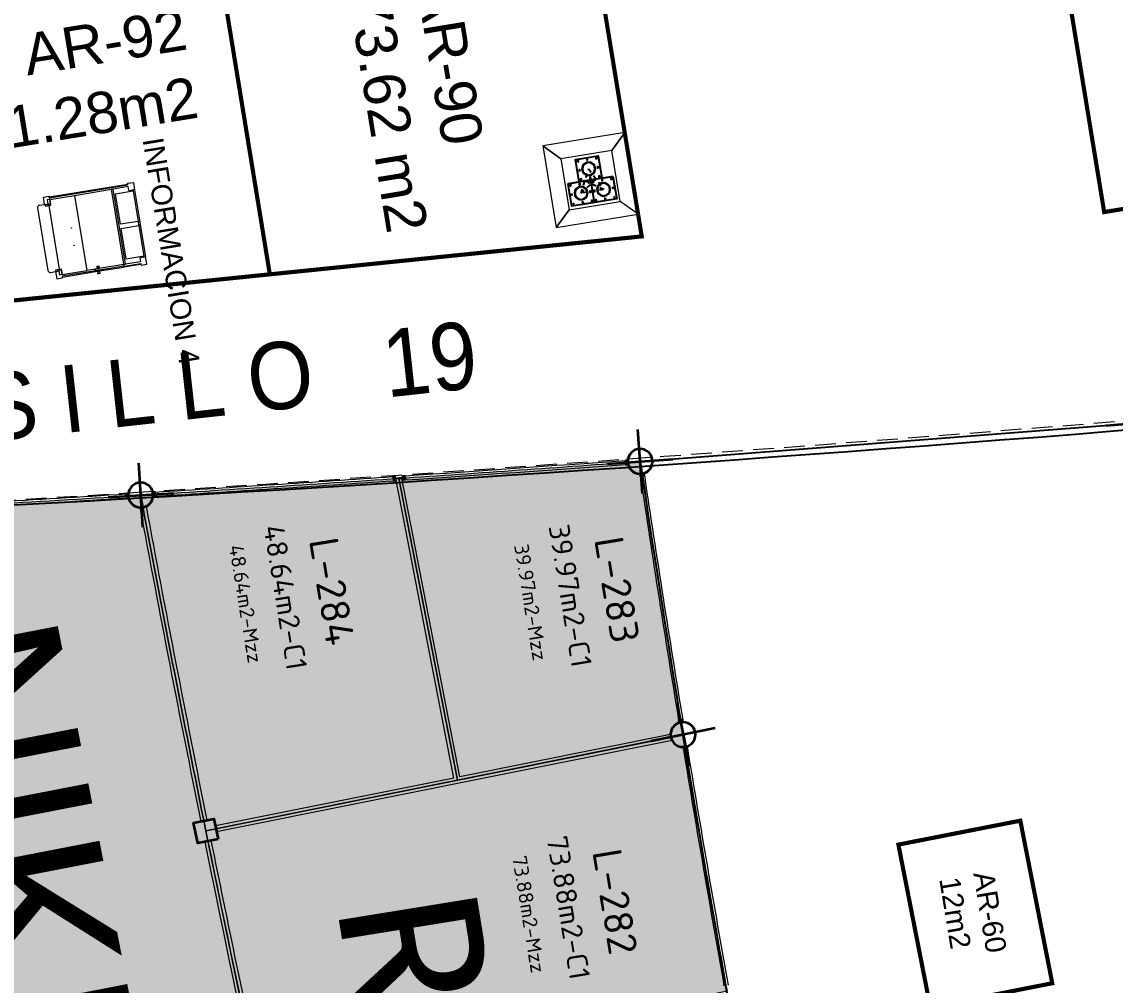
# Model space of a CAD drawing. Header units: metres. Extents: x 2 to 659295185, y -28 to 1124222152.
# Drawn here: x 655449.48 to 655475.88, y 1126392.74 to 1126416 of the extents above; entities that cross this region are included whole.
import ezdxf
from ezdxf.enums import TextEntityAlignment as Align

# ---------------------------------------------------------------- set-up
doc = ezdxf.new("R2010")
doc.units = ezdxf.units.M
doc.header["$MEASUREMENT"] = 0
for name, pattern in [('CCSM_C1_CUERPO EL$0$DASHED', [0.75, 0.5, -0.25]), ('CCSM_C1_CUERPO QR$0$CONTINUA', [0]), ('CCSM_XREF ESTRUCTURA15$0$ACAD_ISO10W100', [18, 12, -3, 0, -3]), ('CCSM_XREF ESTRUCTURA15$0$DASHED2', [0.375, 0.25, -0.125]), ('CCSM_XREF ESTRUCTURA15$0$MITTE', [2, 1.25, -0.25, 0.25, -0.25]), ('CONTINUA', [0]), ('DASHDOT', [1, 0.5, -0.25, 0, -0.25]), ('DASHED', [0.75, 0.5, -0.25])]:
    doc.linetypes.add(name, pattern=pattern)
doc.layers.get('0').update_dxf_attribs({"linetype": 'CONTINUOUS'})
for name, color, linetype in [('CCSM_C1_CUERPO BJ$0$A-LOCAL ID', 7, 'CONTINUOUS'), ('CCSM_C1_CUERPO BJ$0$ID_Nº LOCAL', 7, 'CONTINUOUS'), ('CCSM_C1_CUERPO D.dwg 19-03-12$0$A-PEDESTAL', 4, 'CONTINUOUS'), ('CCSM_C1_CUERPO EL$0$A-PROYECCIONES', 5, 'CCSM_C1_CUERPO EL$0$DASHED'), ('CCSM_C1_CUERPO QR$0$A-FRENTE DE LOCAL', 4, 'CONTINUOUS'), ('CCSM_C1_CUERPO QR$0$A-LOCAL ID', 7, 'CONTINUOUS'), ('CCSM_C1_CUERPO QR$0$A-MARCOS LOCALES', 4, 'CONTINUOUS'), ('CCSM_C1_CUERPO QR$0$A-PARED', 2, 'CCSM_C1_CUERPO QR$0$CONTINUA'), ('CCSM_C1_CUERPO QR$0$ID_AREA EXACTA', 7, 'CONTINUOUS'), ('CCSM_C1_CUERPO QR$0$ID_Nº LOCAL', 7, 'CONTINUOUS'), ('CCSM_C1_CUERPO QR$0$ID_RUBRO', 7, 'CONTINUOUS'), ('CCSM_XREF ESTRUCTURA15$0$A_EJES', 8, 'CCSM_XREF ESTRUCTURA15$0$ACAD_ISO10W100'), ('CCSM_XREF ESTRUCTURA15$0$A_PLANCHAS BASE', 57, 'CONTINUOUS'), ('CCSM_XREF ESTRUCTURA15$0$A_PROYECCION', 8, 'CCSM_XREF ESTRUCTURA15$0$DASHED2'), ('CCSM_XREF ESTRUCTURA15$0$PS_MIDLINE', 1, 'CCSM_XREF ESTRUCTURA15$0$MITTE'), ('CCSM_XREF ESTRUCTURA15$0$PS_SOLID', 2, 'CONTINUOUS'), ('CCSM_XREF ESTRUCTURA15$0$txt100', 2, 'CONTINUOUS'), ('CCSM_XREF KIOSKOSE$0$Kiosco General', 154, 'CONTINUOUS'), ('CCSM_XREF KIOSKOSE$0$Kiosko de Inf', 42, 'CONTINUOUS'), ('MESAS DE FERIA', 7, 'CONTINUOUS'), ('modulo informacion', 7, 'CONTINUOUS')]:
    doc.layers.add(name, color=color, linetype=linetype)
doc.layers.add('CCSM_C1_CUERPO QR$0$A-AREAS COMERCIALES', color=151, linetype='CONTINUOUS', plot=False)
for name, color, linetype, lineweight in [('CCSM_XREF ESTRUCTURA15$0$E-CA-COLUMNA', 2, 'CONTINUOUS', 35), ('CCSM_XREF ESTRUCTURA15$0$E-CR-COLUMNA', 2, 'CONTINUOUS', 35), ('LOCALES ASIGNADOS', 41, 'DASHDOT', 0), ('LOCALES PROPIOS', 101, 'CONTINUA', 0), ('NOMBRES LOCATARIOS', 7, 'CONTINUA', 0), ('PTO DE UNIÓN', 57, 'CONTINUOUS', 50)]:
    doc.layers.add(name, color=color, linetype=linetype, lineweight=lineweight)
doc.styles.add('CCSM_C1_CUERPO BJ$0$ROMANS', font='romans__.ttf')
doc.styles.add('CCSM_C1_CUERPO BJ$0$sigo', font='arial.ttf', dxfattribs={"width": 0.9})
doc.styles.add('CCSM_C1_CUERPO QR$0$ROMANS', font='romans__.ttf')
doc.styles.add('CCSM_XREF KIOSKOSE$0$Standard', font='txt')
doc.styles.get("Standard").update_dxf_attribs({"font": 'tahoma.ttf'})

# ---------------------------------------------------------------- blocks, each defined once
blk = doc.blocks.new('CCSM_C1_CUERPO QR$0$MARCO LOCAL-PARED')
for points in [[(655585.328, 1126575.539), (655585.378, 1126575.539), (655585.378, 1126575.439), (655585.328, 1126575.439)], [(655585.333, 1126575.534), (655585.373, 1126575.534), (655585.373, 1126575.444), (655585.333, 1126575.444)], [(655585.393, 1126575.539), (655585.393, 1126575.534), (655585.383, 1126575.534), (655585.383, 1126575.489), (655585.553, 1126575.489), (655585.553, 1126575.534), (655585.543, 1126575.534), (655585.543, 1126575.539), (655585.558, 1126575.539), (655585.558, 1126575.484), (655585.378, 1126575.484), (655585.378, 1126575.539)], [(655585.608, 1126575.539), (655585.558, 1126575.539), (655585.558, 1126575.439), (655585.608, 1126575.439)], [(655585.603, 1126575.534), (655585.563, 1126575.534), (655585.563, 1126575.444), (655585.603, 1126575.444)]]:
    blk.add_lwpolyline(points, close=True)
blk = doc.blocks.new('CCSM_C1_CUERPO QR$0$MARCO LOCAL-COLUMNA')
at = {"layer": 'CCSM_C1_CUERPO QR$0$A-MARCOS LOCALES'}
for points in [[(655585.123, 1126575.588), (655585.173, 1126575.588), (655585.173, 1126575.488), (655585.123, 1126575.488)], [(655585.128, 1126575.583), (655585.168, 1126575.583), (655585.168, 1126575.493), (655585.128, 1126575.493)]]:
    blk.add_lwpolyline(points, close=True, dxfattribs=at)
blk = doc.blocks.new('CCSM_C1_CUERPO QR$0$IDENT LOCAL')
at = {"style": 'CCSM_C1_CUERPO QR$0$ROMANS'}
for tag, height, p in [('NºLOCAL', 0.7, (0.038, 1.827)), ('AREA-EXACTA', 0.5, (0, 0.85)), ('RUBRO', 0.35, (0, 0)), ('USO', 0.35, (0, -0.85))]:
    blk.add_attdef(tag, text='', height=height, dxfattribs=at).set_placement(p, align=Align.BOTTOM_CENTER)
blk = doc.blocks.new('CCSM_XREF ESTRUCTURA15$0$CCSM_COLUM REDONDA')
at = {"color": 5}
for p, q in [((0, 0.774), (0, -0.774)), ((-0.789, 0), (0.789, 0))]:
    blk.add_line(p, q, dxfattribs=at)
blk.add_circle((0, 0), 0.3)
blk = doc.blocks.new('CCSM_XREF ESTRUCTURA15$0$CCSM_COLUMNA REC')
at = {"layer": 'CCSM_XREF ESTRUCTURA15$0$E-CA-COLUMNA'}
blk.add_lwpolyline([(-0.25, -0.25), (0.25, -0.25), (0.25, 0.25), (-0.25, 0.25)], close=True, dxfattribs=at)
blk = doc.blocks.new('CCSM_XREF ESTRUCTURA15$0$baric')
at = {"layer": 'CCSM_XREF ESTRUCTURA15$0$A_PROYECCION'}
for p, q in [((0, 0), (550, 0)), ((275, -550), (0, 0)), ((0, 0), (412.5, -275)), ((550, 0), (137.5, -275)), ((550, 0), (275, -550))]:
    blk.add_line(p, q, dxfattribs=at)
blk = doc.blocks.new('CCSM_XREF ESTRUCTURA15$0$COLUMNAS D')
at = {"color": 7}
for p, q in [((655465.23, 1126416.474), (655464.687, 1126416.385)), ((655464.958, 1126416.429), (655465.047, 1126415.887))]:
    blk.add_line(p, q, dxfattribs=at)
blk.add_lwpolyline([(655465.501, 1126416.518), (655465.59, 1126415.976), (655464.504, 1126415.798), (655464.415, 1126416.341), (655464.687, 1126416.385), (655464.598, 1126416.928), (655465.141, 1126417.017), (655465.23, 1126416.474), (655465.501, 1126416.518)], dxfattribs=at)
at = {"layer": 'CCSM_XREF ESTRUCTURA15$0$A_EJES'}
for p, q in [((655465.123, 1126416.963, 0), (655465.076, 1126416.955, 0)), ((655465.096, 1126416.982, 0), (655465.103, 1126416.936, 0)), ((655464.678, 1126416.89, 0), (655464.632, 1126416.883, 0)), ((655464.651, 1126416.91, 0), (655464.659, 1126416.863, 0)), ((655464.688, 1126416.688, 0), (655464.695, 1126416.641, 0)), ((655465.159, 1126416.741, 0), (655465.113, 1126416.733, 0)), ((655465.132, 1126416.76, 0), (655465.14, 1126416.714, 0)), ((655464.715, 1126416.668, 0), (655464.668, 1126416.661, 0)), ((655464.751, 1126416.446, 0), (655464.705, 1126416.439, 0)), ((655464.724, 1126416.466, 0), (655464.732, 1126416.419, 0)), ((655464.973, 1126416.483, 0), (655464.927, 1126416.475, 0)), ((655464.946, 1126416.502, 0), (655464.954, 1126416.456, 0)), ((655465.012, 1126416.411, 0), (655465.019, 1126416.365, 0)), ((655465.195, 1126416.519, 0), (655465.149, 1126416.511, 0)), ((655465.168, 1126416.538, 0), (655465.176, 1126416.492, 0)), ((655465.261, 1126416.428, 0), (655465.214, 1126416.421, 0)), ((655465.234, 1126416.448, 0), (655465.241, 1126416.401, 0)), ((655465.483, 1126416.465, 0), (655465.437, 1126416.457, 0)), ((655465.456, 1126416.484, 0), (655465.463, 1126416.438, 0)), ((655464.496, 1126416.303, 0), (655464.45, 1126416.295, 0)), ((655464.469, 1126416.322, 0), (655464.477, 1126416.276, 0)), ((655464.718, 1126416.339, 0), (655464.672, 1126416.332, 0)), ((655464.691, 1126416.359, 0), (655464.699, 1126416.312, 0)), ((655464.94, 1126416.376, 0), (655464.894, 1126416.368, 0)), ((655464.913, 1126416.395, 0), (655464.921, 1126416.349, 0)), ((655464.977, 1126416.154, 0), (655464.93, 1126416.146, 0)), ((655464.95, 1126416.173, 0), (655464.957, 1126416.127, 0)), ((655465.039, 1126416.392, 0), (655464.992, 1126416.384, 0)), ((655465.075, 1126416.17, 0), (655465.029, 1126416.162, 0)), ((655465.048, 1126416.189, 0), (655465.056, 1126416.143, 0)), ((655465.519, 1126416.243, 0), (655465.489, 1126416.238, 0)), ((655465.492, 1126416.262, 0), (655465.497, 1126416.231, 0)), ((655464.504, 1126416.076, 0), (655464.486, 1126416.073, 0)), ((655464.505, 1126416.1, 0), (655464.508, 1126416.083, 0)), ((655464.768, 1126415.891, 0), (655464.771, 1126415.868, 0)), ((655464.791, 1126415.895, 0), (655464.769, 1126415.892, 0)), ((655465.013, 1126415.932, 0), (655464.967, 1126415.924, 0)), ((655464.986, 1126415.951, 0), (655464.994, 1126415.905, 0)), ((655465.112, 1126415.948, 0), (655465.065, 1126415.94, 0)), ((655465.085, 1126415.967, 0), (655465.092, 1126415.921, 0)), ((655465.296, 1126415.978, 0), (655465.287, 1126415.977, 0)), ((655465.313, 1126415.965, 0), (655465.314, 1126415.957, 0))]:
    blk.add_line(p, q, dxfattribs=at)
at = {"layer": 'CCSM_XREF ESTRUCTURA15$0$A_PLANCHAS BASE'}
for p, q in [((655464.598, 1126416.928), (655464.71, 1126416.946)), ((655465.029, 1126416.998), (655465.141, 1126417.017)), ((655465.141, 1126417.017), (655465.23, 1126416.474)), ((655464.687, 1126416.385), (655464.598, 1126416.928)), ((655465.501, 1126416.518), (655464.415, 1126416.341)), ((655464.958, 1126416.429), (655465.047, 1126415.887)), ((655465.501, 1126416.518), (655465.556, 1126416.184)), ((655464.467, 1126416.026), (655464.415, 1126416.341)), ((655465.349, 1126415.936), (655464.726, 1126415.834))]:
    blk.add_line(p, q, dxfattribs=at)
at = {"layer": 'CCSM_XREF ESTRUCTURA15$0$A_PLANCHAS BASE', "extrusion": (0, 0, -1)}
for centre in [(-655465.099, 1126416.959), (-655464.655, 1126416.887), (-655464.692, 1126416.664), (-655465.136, 1126416.737), (-655464.728, 1126416.442), (-655464.95, 1126416.479), (-655465.172, 1126416.515), (-655465.238, 1126416.425), (-655465.46, 1126416.461), (-655464.473, 1126416.299), (-655464.695, 1126416.336), (-655464.917, 1126416.372), (-655464.953, 1126416.15), (-655465.016, 1126416.388), (-655465.052, 1126416.166), (-655464.99, 1126415.928), (-655465.088, 1126415.944)]:
    blk.add_circle(centre, 0.0135, dxfattribs=at)
for centre, start, end in [((-655465.496, 1126416.239), 14.4563, 242.7345), ((-655464.509, 1126416.077), 323.6508, 108.9444), ((-655464.768, 1126415.892), 129.103, 303.4922), ((-655465.31, 1126415.981), 270.3256, 346.8651)]:
    blk.add_arc(centre, 0.0135, start, end, dxfattribs=at)
at = {"layer": 'CCSM_XREF ESTRUCTURA15$0$PS_SOLID', "extrusion": (0, 0, -1)}
for centre, radius in [((-655464.914, 1126416.701), 0.162), ((-655464.914, 1126416.701), 0.151), ((-655464.731, 1126416.114), 0.162), ((-655464.731, 1126416.114), 0.151), ((-655465.274, 1126416.203), 0.162), ((-655465.274, 1126416.203), 0.151)]:
    blk.add_circle(centre, radius, dxfattribs=at)
at = {"layer": 'CCSM_XREF ESTRUCTURA15$0$txt100', "xscale": 0.0009999999647109722, "yscale": 0.0009999999647109722, "zscale": 0.0009999999647109722, "rotation": 189.3084474079254}
blk.add_blockref('CCSM_XREF ESTRUCTURA15$0$baric', (655465.274, 1126416.203), dxfattribs=at)
blk = doc.blocks.new('CCSM_C1_CUERPO BJ$0$IDENT LOCAL')
at = {"style": 'CCSM_C1_CUERPO BJ$0$ROMANS'}
for tag, height, p in [('AREA-EXACTA', 0.5, (0.587, 0.096)), ('NºLOCAL', 0.7, (1.17, 0.119)), ('RUBRO', 0.35, (0, 0)), ('USO', 0.35, (-0.587, -0.096))]:
    blk.add_attdef(tag, text='', height=height, rotation=279.3085, dxfattribs=at).set_placement(p, align=Align.BOTTOM_CENTER)

msp = doc.modelspace()

# ---------------------------------------------------------------- hatches: boundary and pattern name
at = {"layer": 'LOCALES ASIGNADOS'}
h = msp.add_hatch(color=256, dxfattribs=at)
edge = h.paths.add_edge_path()
edge.add_arc((219491.1056, 1054914.3756), 441878.9229, 9.308049718, 9.309563548, ccw=False)
edge.add_line((655551.8097, 1126384.9626), (655564.5398, 1126387.0492))
edge.add_line((655564.5398, 1126387.0492), (655562.5867, 1126398.9652))
edge.add_line((655562.5867, 1126398.9652), (655552.3922, 1126397.2942))
edge.add_line((655552.3922, 1126397.2942), (655552.4569, 1126396.8995))
edge.add_line((655552.4569, 1126396.8995), (655549.9212, 1126396.4839))
h = msp.add_hatch(color=256, dxfattribs=at)
edge = h.paths.add_edge_path()
edge.add_line((655513.5683, 1126469.8955), (655525.4103, 1126471.8365))
edge.add_arc((823004.9948, 1153921.5169), 169714.1602, 189.307944851, 189.309970477)
edge.add_line((655526.3809, 1126465.9155), (655514.5388, 1126463.9745))
edge.add_line((655514.5388, 1126463.9745), (655513.5683, 1126469.8955))
h = msp.add_hatch(color=256, dxfattribs=at)
h.dxf.hatch_style = 1
h.paths.add_polyline_path([(655447.7572, 1126369.3287), (655459.3909, 1126372.2429, -0.0113085), (655453.9719, 1126396.2193), (655453.9224, 1126396.4643, -0.0038454), (655452.3506, 1126404.5715, -0.0014705), (655445.3148, 1126404.1533), (655447.0706, 1126395.0811), (655442.1596, 1126394.0902, 0.0115684)])
at = {"layer": 'LOCALES PROPIOS'}
h = msp.add_hatch(color=101, dxfattribs=at)
edge = h.paths.add_edge_path()
edge.add_arc((655920.7556, 1126473.6985), 461.4335, 188.513744, 189.34267)
edge.add_line((655465.443, 1126398.79), (655459.9951, 1126397.6902))
edge.add_line((655459.9951, 1126397.6902), (655458.5824, 1126404.9767))
edge.add_arc((655377.7276, 1127600.5384), 1198.2927, 273.8689755, 274.1481559)
h = msp.add_hatch(color=101, dxfattribs=at)
edge = h.paths.add_edge_path()
edge.add_line((655458.5824, 1126404.9767), (655459.9951, 1126397.6902))
edge.add_line((655459.9951, 1126397.6902), (655453.9225, 1126396.4643))
edge.add_arc((655980.1928, 1126502.7037), 536.8867, 190.531734, 191.413047, ccw=False)
edge.add_arc((655377.7276, 1127600.5384), 1198.2927, 273.5703759, 273.8689755)
h = msp.add_hatch(color=101, dxfattribs=at)
edge = h.paths.add_edge_path()
edge.add_arc((655920.7556, 1126473.6985), 461.4335, 189.34267, 190.123026)
edge.add_line((655466.5054, 1126392.5959), (655455.2271, 1126390.1944))
edge.add_arc((655972.6983, 1126501.1443), 529.2318, 191.407404, 192.101445, ccw=False)
edge.add_line((655453.9212, 1126396.4707), (655465.443, 1126398.79))

# ---------------------------------------------------------------- linework, layer by layer
at = {"color": 43}
msp.add_line((655464.4069, 1126405.3849), (655476.4461, 1126406.319), dxfattribs=at)
msp.add_line((655464.4069, 1126405.3849), (655476.4461, 1126406.319), dxfattribs=at)
msp.add_arc((655909.8035, 1126471.5342), 450.282, 188.447695, 198.880651, dxfattribs=at)
msp.add_arc((655909.8035, 1126471.5342), 450.282, 188.447695, 198.880651, dxfattribs=at)
at = {"layer": 'CCSM_C1_CUERPO D.dwg 19-03-12$0$A-PEDESTAL', "lineweight": 5}
msp.add_lwpolyline([(655464.3577, 1126411.3514), (655464.0342, 1126413.3251), (655462.0617, 1126413.0018), (655462.384, 1126411.0279), (655464.3577, 1126411.3514), (655463.927, 1126411.6608), (655463.7248, 1126412.8944), (655464.0342, 1126413.3251), (655463.7248, 1126412.8944), (655462.4913, 1126412.6922), (655462.0617, 1126413.0018), (655462.4913, 1126412.6922), (655462.6934, 1126411.4587), (655462.384, 1126411.0279), (655462.6934, 1126411.4587), (655463.927, 1126411.6608)], dxfattribs=at)
at = {"layer": 'CCSM_C1_CUERPO EL$0$A-PROYECCIONES', "lineweight": 5}
msp.add_lwpolyline([(655421.1065, 1126403.1157, 0.0062103), (655452.1715, 1126404.6309, 0.0092237), (655503.3398, 1126408.847, 0.0058318), (655535.1153, 1126412.626), (655535.6132, 1126409.5887, 0.0194724), (655631.4645, 1126426.348, 0.0707147)], format="xyb", dxfattribs=at)
at = {"layer": 'CCSM_C1_CUERPO QR$0$A-AREAS COMERCIALES', "lineweight": 5}
for points in [[(655464.4069, 1126405.3849, 0.0036169), (655465.443, 1126398.79), (655459.9951, 1126397.6902), (655458.5824, 1126404.9767, 0.0012182)], [(655458.5824, 1126404.9767), (655459.9951, 1126397.6902), (655453.9225, 1126396.4643, -0.0038455), (655452.3506, 1126404.5715, 0.0013029)], [(655453.9225, 1126396.4643), (655453.9719, 1126396.2193, 0.0113085), (655459.3909, 1126372.2429), (655447.7572, 1126369.3287, -0.0115684), (655442.1596, 1126394.0902), (655447.0706, 1126395.0811), (655445.3148, 1126404.1533, 0.0014705), (655452.3506, 1126404.5715, 0.0038454), (655453.9225, 1126396.4643)], [(655465.4438, 1126398.7869, 0.003405), (655466.5054, 1126392.5959), (655455.2267, 1126390.1943, -0.00291), (655453.9225, 1126396.4643)]]:
    msp.add_lwpolyline(points, format="xyb", close=True, dxfattribs=at)
at = {"layer": 'CCSM_C1_CUERPO QR$0$A-FRENTE DE LOCAL', "lineweight": 5}
for centre, radius, start, end in [((655374.9989, 1127638.9379), 1236.739, 273.8818031, 274.1293388), ((655374.999, 1127638.9376), 1236.8386, 273.8818021, 274.1293387), ((655376.4747, 1127620.6385), 1218.3817, 273.5867739, 273.8576541), ((655376.4747, 1127620.638), 1218.4812, 273.5867742, 273.8576553), ((655910.0765, 1126471.9921), 450.6689, 188.544748, 189.304501), ((655910.2854, 1126472.0256), 450.7805, 188.544912, 189.304415), ((655377.7879, 1127599.3201), 1197.023, 273.2407668, 273.5543733), ((655377.7879, 1127599.3201), 1197.1229, 273.2407663, 273.5543729), ((655918.9886, 1126473.3946), 459.6905, 189.384677, 190.107193), ((655918.989, 1126473.3947), 459.5909, 189.384675, 190.107188)]:
    msp.add_arc(centre, radius, start, end, dxfattribs=at)
at = {"layer": 'CCSM_C1_CUERPO QR$0$A-PARED', "lineweight": 5}
for points in [[(655459.9088, 1126397.7412), (655458.507, 1126404.9716)], [(655460.0559, 1126397.7707), (655458.6578, 1126404.9818)], [(655465.143, 1126398.7908), (655460.0559, 1126397.7707)], [(655465.1802, 1126398.6453), (655454.1824, 1126396.4399)], [(655459.9088, 1126397.7412), (655454.1527, 1126396.587)]]:
    msp.add_lwpolyline(points, dxfattribs=at)
for centre, radius, start, end in [((655377.7276, 1127600.5384), 1198.2927, 273.8653616, 273.8725892), ((655980.1928, 1126502.7037), 536.9617, 190.562738, 191.386367), ((655980.1928, 1126502.7037), 536.9617, 190.562738, 191.386367), ((655980.1928, 1126502.7037), 536.8117, 190.562743, 191.38636), ((655980.5143, 1126502.7532), 537.2867, 191.438093, 192.70905), ((655980.5143, 1126502.7532), 537.1367, 191.4381, 192.086523)]:
    msp.add_arc(centre, radius, start, end, dxfattribs=at)
at = {"layer": 'CCSM_XREF ESTRUCTURA15$0$PS_MIDLINE', "color": 8, "lineweight": 5}
for p, q in [((655463.3465, 1126412.7295, 4.525), (655463.3541, 1126412.6831, 4.525)), ((655462.9294, 1126412.6373, 4.525), (655462.883, 1126412.6297, 4.525)), ((655462.9024, 1126412.6567, 4.525), (655462.91, 1126412.6103, 4.525)), ((655463.1514, 1126412.6737, 4.525), (655463.1051, 1126412.6661, 4.525)), ((655463.1244, 1126412.6931, 4.525), (655463.132, 1126412.6467, 4.525)), ((655463.3735, 1126412.7101, 4.525), (655463.3271, 1126412.7025, 4.525)), ((655463.4099, 1126412.4881, 4.525), (655463.3635, 1126412.4805, 4.525)), ((655463.3829, 1126412.5075, 4.525), (655463.3905, 1126412.4611, 4.525)), ((655462.9658, 1126412.4153, 4.525), (655462.9194, 1126412.4077, 4.525)), ((655462.9388, 1126412.4347, 4.525), (655462.9464, 1126412.3883, 4.525)), ((655463.0022, 1126412.1933, 4.525), (655462.9558, 1126412.1857, 4.525)), ((655462.9752, 1126412.2127, 4.525), (655462.9828, 1126412.1663, 4.525)), ((655463.2242, 1126412.2297, 4.525), (655463.1778, 1126412.2221, 4.525)), ((655463.1972, 1126412.249, 4.525), (655463.2048, 1126412.2027, 4.525)), ((655463.4463, 1126412.2661, 4.525), (655463.3999, 1126412.2585, 4.525)), ((655463.4193, 1126412.2854, 4.525), (655463.4269, 1126412.2391, 4.525)), ((655463.4848, 1126412.1948, 4.525), (655463.4924, 1126412.1485, 4.525)), ((655463.7338, 1126412.2119, 4.525), (655463.6874, 1126412.2042, 4.525)), ((655463.7068, 1126412.2312, 4.525), (655463.7144, 1126412.1849, 4.525)), ((655462.747, 1126412.0501, 4.525), (655462.7006, 1126412.0425, 4.525)), ((655462.72, 1126412.0695, 4.525), (655462.7276, 1126412.0231, 4.525)), ((655462.969, 1126412.0865, 4.525), (655462.9226, 1126412.0789, 4.525)), ((655462.942, 1126412.1059, 4.525), (655462.9496, 1126412.0595, 4.525)), ((655463.1911, 1126412.1229, 4.525), (655463.1447, 1126412.1153, 4.525)), ((655463.1641, 1126412.1423, 4.525), (655463.1717, 1126412.0959, 4.525)), ((655463.2005, 1126411.9202, 4.525), (655463.2081, 1126411.8739, 4.525)), ((655463.2897, 1126412.1391, 4.525), (655463.2434, 1126412.1315, 4.525)), ((655463.2627, 1126412.1585, 4.525), (655463.2704, 1126412.1121, 4.525)), ((655463.2991, 1126411.9364, 4.525), (655463.3067, 1126411.89, 4.525)), ((655463.5118, 1126412.1755, 4.525), (655463.4654, 1126412.1679, 4.525)), ((655463.7702, 1126411.9898, 4.525), (655463.7238, 1126411.9822, 4.525)), ((655463.7432, 1126412.0092, 4.525), (655463.7508, 1126411.9628, 4.525)), ((655462.7834, 1126411.8281, 4.525), (655462.737, 1126411.8205, 4.525)), ((655462.7564, 1126411.8475, 4.525), (655462.764, 1126411.8011, 4.525)), ((655463.0148, 1126411.6618, 4.525), (655463.0224, 1126411.6154, 4.525)), ((655463.2275, 1126411.9009, 4.525), (655463.1811, 1126411.8932, 4.525)), ((655463.2638, 1126411.6788, 4.525), (655463.2175, 1126411.6712, 4.525)), ((655463.2369, 1126411.6982, 4.525), (655463.2445, 1126411.6518, 4.525)), ((655463.3261, 1126411.917, 4.525), (655463.2798, 1126411.9094, 4.525)), ((655463.3625, 1126411.695, 4.525), (655463.3161, 1126411.6874, 4.525)), ((655463.3355, 1126411.7144, 4.525), (655463.3431, 1126411.668, 4.525)), ((655463.5846, 1126411.7314, 4.525), (655463.5382, 1126411.7238, 4.525)), ((655463.5576, 1126411.7508, 4.525), (655463.5652, 1126411.7044, 4.525)), ((655463.8066, 1126411.7678, 4.525), (655463.7602, 1126411.7602, 4.525)), ((655463.7796, 1126411.7872, 4.525), (655463.7872, 1126411.7408, 4.525)), ((655462.8198, 1126411.606, 4.525), (655462.7734, 1126411.5984, 4.525)), ((655462.7928, 1126411.6254, 4.525), (655462.8004, 1126411.579, 4.525)), ((655463.0418, 1126411.6424, 4.525), (655462.9954, 1126411.6348, 4.525))]:
    msp.add_line(p, q, dxfattribs=at)
at = {"layer": 'CCSM_XREF ESTRUCTURA15$0$PS_SOLID', "color": 8, "lineweight": 5}
for p, q in [((655462.8488, 1126412.6748), (655463.3915, 1126412.7638)), ((655463.3915, 1126412.7638), (655463.4805, 1126412.221)), ((655462.9377, 1126412.132), (655462.8488, 1126412.6748)), ((655463.4805, 1126412.221), (655462.9377, 1126412.132)), ((655463.2091, 1126412.1765), (655463.7519, 1126412.2655)), ((655463.7519, 1126412.2655), (655463.8408, 1126411.7227)), ((655462.6664, 1126412.0876), (655463.2091, 1126412.1765)), ((655462.7553, 1126411.5448), (655462.6664, 1126412.0876)), ((655463.2091, 1126412.1765), (655463.2981, 1126411.6338)), ((655463.2981, 1126411.6338), (655463.2091, 1126412.1765)), ((655463.8408, 1126411.7227), (655463.2981, 1126411.6338)), ((655463.2981, 1126411.6338), (655462.7553, 1126411.5448))]:
    msp.add_line(p, q, dxfattribs=at)
at = {"layer": 'CCSM_XREF ESTRUCTURA15$0$PS_SOLID', "color": 8, "lineweight": 5, "extrusion": (0, 0, -1)}
for centre, radius in [((-655463.3503, 1126412.7063), 0.0135), ((-655462.9062, 1126412.6335), 0.0135), ((-655463.1646, 1126412.4479), 0.162), ((-655463.1646, 1126412.4479), 0.151), ((-655463.1282, 1126412.6699), 0.0135), ((-655463.3867, 1126412.4843), 0.0135), ((-655462.9426, 1126412.4115), 0.0135), ((-655462.979, 1126412.1895), 0.0135), ((-655463.201, 1126412.2259), 0.0135), ((-655463.4231, 1126412.2623), 0.0135), ((-655463.4886, 1126412.1717), 0.0135), ((-655463.7106, 1126412.208), 0.0135), ((-655462.7238, 1126412.0463), 0.0135), ((-655462.9822, 1126411.8607), 0.162), ((-655462.9822, 1126411.8607), 0.151), ((-655462.9458, 1126412.0827), 0.0135), ((-655463.1679, 1126412.1191), 0.0135), ((-655463.2665, 1126412.1353), 0.0135), ((-655463.3029, 1126411.9132), 0.0135), ((-655463.525, 1126411.9496), 0.162), ((-655463.525, 1126411.9496), 0.151), ((-655463.747, 1126411.986), 0.0135), ((-655462.7602, 1126411.8243), 0.0135), ((-655463.2043, 1126411.897), 0.0135), ((-655463.2407, 1126411.675), 0.0135), ((-655463.3393, 1126411.6912), 0.0135), ((-655463.5614, 1126411.7276), 0.0135), ((-655463.7834, 1126411.764), 0.0135), ((-655462.7966, 1126411.6022), 0.0135), ((-655463.0186, 1126411.6386), 0.0135)]:
    msp.add_circle(centre, radius, dxfattribs=at)
at = {"layer": 'CCSM_XREF KIOSKOSE$0$Kiosco General', "linetype": 'DASHED', "lineweight": 5, "const_width": 0.1}
msp.add_lwpolyline([(655475.6107, 1126411.4039), (655487.3363, 1126413.3258), (655484.2057, 1126432.4249), (655472.4802, 1126430.503), (655475.6107, 1126411.4039)], dxfattribs=at)
for points in [[(655485.771, 1126422.8754), (655474.0454, 1126420.9535), (655475.6107, 1126411.4039), (655487.3363, 1126413.3258)], [(655454.1919, 1126417.6992), (655463.0786, 1126419.1559), (655464.4457, 1126410.8163), (655455.467, 1126409.9007)], [(655454.1925, 1126417.6993), (655446.2978, 1126416.4034), (655447.4953, 1126409.088), (655455.467, 1126409.9007)], [(655474.357, 1126392.7864), (655473.5858, 1126396.7114), (655470.6421, 1126396.133), (655471.4132, 1126392.208)]]:
    msp.add_lwpolyline(points, close=True, dxfattribs=at)
at = {"layer": 'MESAS DE FERIA'}
msp.add_arc((655393.6068, 1127430.6441), 1027.8199, 271.3656012, 277.9142103, dxfattribs=at)
at = {"layer": 'modulo informacion', "lineweight": 5}
for p, q in [((655450.1433, 1126411.7687), (655452.038, 1126412.0792)), ((655450.1466, 1126411.7489), (655452.0413, 1126412.0595)), ((655450.7476, 1126411.8069), (655451.6426, 1126411.9536)), ((655451.6821, 1126411.9601), (655451.6426, 1126411.9536)), ((655451.939, 1126410.1457), (655451.6426, 1126411.9536)), ((655452.0477, 1126412.02), (655451.6821, 1126411.9601)), ((655451.9797, 1126410.1443), (655451.6821, 1126411.9601)), ((655452.0348, 1126412.099), (655452.173, 1126412.1216)), ((655452.038, 1126412.0792), (655452.0348, 1126412.099)), ((655452.0413, 1126412.0595), (655452.038, 1126412.0792)), ((655452.0639, 1126411.9213), (655452.0477, 1126412.02)), ((655452.0639, 1126411.9213), (655452.1626, 1126411.9375)), ((655452.2021, 1126411.944), (655452.1626, 1126411.9375)), ((655452.1626, 1126411.9375), (655452.1658, 1126411.9178)), ((655452.173, 1126412.1216), (655452.2021, 1126411.944)), ((655452.2021, 1126411.944), (655452.3299, 1126411.1644)), ((655450.0019, 1126411.7658), (655450.1401, 1126411.7884)), ((655450.031, 1126411.5881), (655450.0019, 1126411.7658)), ((655450.153, 1126411.7095), (655450.0938, 1126411.6998)), ((655450.0938, 1126411.6998), (655450.11, 1126411.6011)), ((655450.1401, 1126411.7884), (655450.1433, 1126411.7687)), ((655450.1466, 1126411.7489), (655450.1433, 1126411.7687)), ((655450.153, 1126411.7095), (655450.1466, 1126411.7489)), ((655450.1555, 1126411.7099), (655450.153, 1126411.7095)), ((655450.153, 1126411.7095), (655450.1692, 1126411.6108)), ((655450.1555, 1126411.7099), (655450.7476, 1126411.8069)), ((655450.1717, 1126411.6112), (655450.1555, 1126411.7099)), ((655450.7476, 1126411.8069), (655451.0452, 1126409.9912)), ((655451.7415, 1126411.8482), (655452.1658, 1126411.9178)), ((655451.8628, 1126411.1081), (655451.7415, 1126411.8482)), ((655452.1658, 1126411.9178), (655452.2872, 1126411.1777)), ((655449.8641, 1126411.5354), (655449.8611, 1126411.5227)), ((655449.8611, 1126411.5227), (655449.8615, 1126411.5097)), ((655449.8615, 1126411.5097), (655450.1106, 1126409.99)), ((655449.8702, 1126411.5469), (655449.8641, 1126411.5354)), ((655449.8792, 1126411.5565), (655449.8702, 1126411.5469)), ((655449.8903, 1126411.5633), (655449.8792, 1126411.5565)), ((655449.9028, 1126411.5671), (655449.8903, 1126411.5633)), ((655449.9028, 1126411.5671), (655450.031, 1126411.5881)), ((655450.0406, 1126411.5897), (655450.031, 1126411.5881)), ((655450.0406, 1126411.5897), (655450.0853, 1126411.597)), ((655450.0406, 1126411.5897), (655450.0471, 1126411.5502)), ((655450.0471, 1126411.5502), (655450.0918, 1126411.5576)), ((655450.0853, 1126411.597), (655450.11, 1126411.6011)), ((655450.0853, 1126411.597), (655450.0918, 1126411.5576)), ((655450.0918, 1126411.5576), (655450.13, 1126411.5638)), ((655450.11, 1126411.6011), (655450.1692, 1126411.6108)), ((655450.1268, 1126411.5836), (655450.1367, 1126411.5852)), ((655450.13, 1126411.5638), (655450.1268, 1126411.5836)), ((655450.1399, 1126411.5654), (655450.13, 1126411.5638)), ((655450.13, 1126411.5638), (655450.3824, 1126410.0244)), ((655450.1367, 1126411.5852), (655450.1399, 1126411.5654)), ((655450.1399, 1126411.5654), (655450.1781, 1126411.5717)), ((655450.3922, 1126410.026), (655450.1399, 1126411.5654)), ((655450.1692, 1126411.6108), (655450.1717, 1126411.6112)), ((655450.1781, 1126411.5717), (655450.1717, 1126411.6112)), ((655452.2872, 1126411.1777), (655451.8628, 1126411.1081)), ((655452.2872, 1126411.1777), (655452.2904, 1126411.1579)), ((655452.2904, 1126411.1579), (655452.3299, 1126411.1644)), ((655452.2904, 1126411.1579), (655452.3001, 1126411.0987)), ((655452.3299, 1126411.1644), (655452.3396, 1126411.1052)), ((655451.879, 1126411.0094), (655452.3033, 1126411.079)), ((655452.0003, 1126410.2693), (655451.879, 1126411.0094)), ((655452.3001, 1126411.0987), (655452.3396, 1126411.1052)), ((655452.3001, 1126411.0987), (655452.3033, 1126411.079)), ((655452.3033, 1126411.079), (655452.4246, 1126410.3388)), ((655452.3396, 1126411.1052), (655452.4673, 1126410.3256)), ((655452.4246, 1126410.3388), (655452.0003, 1126410.2693)), ((655452.4246, 1126410.3388), (655452.4279, 1126410.3191)), ((655451.9418, 1126410.0976), (655451.2619, 1126409.9861)), ((655451.2869, 1126410.0887), (655451.3397, 1126410.0973)), ((655451.2893, 1126410.0955), (655451.2869, 1126410.0887)), ((655451.2869, 1126410.0887), (655451.2937, 1126410.0576)), ((655451.2893, 1126410.0955), (655451.3353, 1126410.103)), ((655451.3353, 1126410.103), (655451.3397, 1126410.0973)), ((655451.3397, 1126410.0973), (655451.3431, 1126410.0657)), ((655451.9353, 1126410.137), (655451.3472, 1126410.0407)), ((655451.3569, 1126409.9814), (655451.945, 1126410.0778)), ((655451.9305, 1126410.1426), (655451.9308, 1126410.1439)), ((655451.9306, 1126410.1413), (655451.9305, 1126410.1426)), ((655451.931, 1126410.1401), (655451.9306, 1126410.1413)), ((655451.9308, 1126410.1439), (655451.9314, 1126410.1451)), ((655451.9316, 1126410.139), (655451.931, 1126410.1401)), ((655451.9314, 1126410.1451), (655451.9323, 1126410.146)), ((655451.9326, 1126410.1381), (655451.9316, 1126410.139)), ((655451.9323, 1126410.146), (655451.9335, 1126410.1467)), ((655451.9337, 1126410.1375), (655451.9326, 1126410.1381)), ((655451.9335, 1126410.1467), (655451.9347, 1126410.1471)), ((655451.935, 1126410.1372), (655451.9337, 1126410.1375)), ((655451.9347, 1126410.1471), (655451.936, 1126410.1471)), ((655451.9363, 1126410.1372), (655451.935, 1126410.1372)), ((655451.9418, 1126410.0976), (655451.9353, 1126410.137)), ((655451.936, 1126410.1471), (655451.9373, 1126410.1468)), ((655451.9376, 1126410.1376), (655451.9363, 1126410.1372)), ((655451.9373, 1126410.1468), (655451.9384, 1126410.1462)), ((655451.9387, 1126410.1383), (655451.9376, 1126410.1376)), ((655451.9384, 1126410.1462), (655451.939, 1126410.1457)), ((655451.9396, 1126410.1392), (655451.9387, 1126410.1383)), ((655451.939, 1126410.1457), (655451.9394, 1126410.1453)), ((655451.939, 1126410.1457), (655451.9399, 1126410.1399)), ((655451.9394, 1126410.1453), (655451.9401, 1126410.1442)), ((655451.9399, 1126410.1399), (655451.9396, 1126410.1392)), ((655451.9402, 1126410.1404), (655451.9399, 1126410.1399)), ((655451.9403, 1126410.1379), (655451.9399, 1126410.1399)), ((655451.9401, 1126410.1442), (655451.9404, 1126410.1429)), ((655451.9405, 1126410.1416), (655451.9402, 1126410.1404)), ((655451.9403, 1126410.1379), (655451.9797, 1126410.1443)), ((655451.9467, 1126410.0984), (655451.9403, 1126410.1379)), ((655451.9404, 1126410.1429), (655451.9405, 1126410.1416)), ((655451.9418, 1126410.0976), (655451.945, 1126410.0778)), ((655451.9467, 1126410.0984), (655452.3518, 1126410.1648)), ((655451.95, 1126410.0786), (655451.9467, 1126410.0984)), ((655451.95, 1126410.0786), (655452.3551, 1126410.145)), ((655452.3454, 1126410.2043), (655451.9797, 1126410.1443)), ((655452.4279, 1126410.3191), (655452.3292, 1126410.3029)), ((655452.3292, 1126410.3029), (655452.3454, 1126410.2043)), ((655452.3518, 1126410.1648), (655452.3551, 1126410.145)), ((655452.3551, 1126410.145), (655452.3583, 1126410.1253)), ((655452.3583, 1126410.1253), (655452.4965, 1126410.1479)), ((655452.4279, 1126410.3191), (655452.4673, 1126410.3256)), ((655452.4965, 1126410.1479), (655452.4673, 1126410.3256)), ((655450.1106, 1126409.99), (655450.1144, 1126409.9775)), ((655450.1144, 1126409.9775), (655450.1213, 1126409.9664)), ((655450.1213, 1126409.9664), (655450.1308, 1126409.9574)), ((655450.1308, 1126409.9574), (655450.1423, 1126409.9513)), ((655450.1423, 1126409.9513), (655450.155, 1126409.9483)), ((655450.155, 1126409.9483), (655450.168, 1126409.9487)), ((655450.168, 1126409.9487), (655450.2963, 1126409.9697)), ((655450.3059, 1126409.9713), (655450.2963, 1126409.9697)), ((655450.2963, 1126409.9697), (655450.3254, 1126409.7921)), ((655450.2994, 1126410.0108), (655450.3441, 1126410.0181)), ((655450.3059, 1126409.9713), (655450.2994, 1126410.0108)), ((655450.3059, 1126409.9713), (655450.3506, 1126409.9786)), ((655450.3254, 1126409.7921), (655450.4636, 1126409.8147)), ((655450.3441, 1126410.0181), (655450.3824, 1126410.0244)), ((655450.3506, 1126409.9786), (655450.3441, 1126410.0181)), ((655450.3753, 1126409.9827), (655450.3506, 1126409.9786)), ((655450.4345, 1126409.9924), (655450.3753, 1126409.9827)), ((655450.3753, 1126409.9827), (655450.3915, 1126409.884)), ((655450.3824, 1126410.0244), (655450.3922, 1126410.026)), ((655450.3824, 1126410.0244), (655450.3856, 1126410.0046)), ((655450.3856, 1126410.0046), (655450.3955, 1126410.0062)), ((655450.4506, 1126409.8937), (655450.3915, 1126409.884)), ((655450.3922, 1126410.026), (655450.4305, 1126410.0323)), ((655450.3955, 1126410.0062), (655450.3922, 1126410.026)), ((655450.4305, 1126410.0323), (655450.4369, 1126409.9928)), ((655450.4369, 1126409.9928), (655450.4345, 1126409.9924)), ((655450.4506, 1126409.8937), (655450.4345, 1126409.9924)), ((655450.4369, 1126409.9928), (655450.4531, 1126409.8941)), ((655450.4531, 1126409.8941), (655450.4506, 1126409.8937)), ((655450.4531, 1126409.8941), (655451.0452, 1126409.9912)), ((655451.257, 1126409.9853), (655450.4571, 1126409.8542)), ((655450.4571, 1126409.8542), (655450.4604, 1126409.8345)), ((655450.4604, 1126409.8345), (655451.2602, 1126409.9656)), ((655450.4636, 1126409.8147), (655450.4604, 1126409.8345)), ((655451.2505, 1126410.0248), (655451.0452, 1126409.9912)), ((655451.2529, 1126410.01), (655451.2478, 1126410.0092)), ((655451.2487, 1126410.0083), (655451.2478, 1126410.0092)), ((655451.2495, 1126410.0075), (655451.2487, 1126410.0083)), ((655451.2504, 1126410.0067), (655451.2495, 1126410.0075)), ((655451.2513, 1126410.0059), (655451.2504, 1126410.0067)), ((655451.2529, 1126410.01), (655451.2505, 1126410.0248)), ((655451.2522, 1126410.0052), (655451.2513, 1126410.0059)), ((655451.2532, 1126410.0044), (655451.2522, 1126410.0052)), ((655451.2569, 1126410.0106), (655451.2529, 1126410.01)), ((655451.2539, 1126410.0039), (655451.2529, 1126410.01)), ((655451.2539, 1126410.0039), (655451.2532, 1126410.0044)), ((655451.2549, 1126410.0287), (655451.2539, 1126410.0286)), ((655451.2539, 1126410.0286), (655451.2562, 1126410.0147)), ((655451.257, 1126409.9853), (655451.2539, 1126410.0039)), ((655451.2541, 1126410.0038), (655451.2539, 1126410.0039)), ((655451.2551, 1126410.0031), (655451.2541, 1126410.0038)), ((655451.2554, 1126410.0256), (655451.2549, 1126410.0287)), ((655451.2562, 1126410.0025), (655451.2551, 1126410.0031)), ((655451.2979, 1126410.0326), (655451.2554, 1126410.0256)), ((655451.2572, 1126410.0149), (655451.2554, 1126410.0256)), ((655451.2572, 1126410.0149), (655451.2562, 1126410.0147)), ((655451.2569, 1126410.0106), (655451.2562, 1126410.0147)), ((655451.2572, 1126410.0019), (655451.2562, 1126410.0025)), ((655451.2584, 1126410.0013), (655451.2569, 1126410.0106)), ((655451.257, 1126410.0157), (655451.2603, 1126409.996)), ((655451.2603, 1126409.996), (655451.257, 1126410.0157)), ((655451.2602, 1126409.9656), (655451.257, 1126409.9853)), ((655451.2606, 1126409.9942), (655451.2572, 1126410.0149)), ((655451.2583, 1126410.0014), (655451.2572, 1126410.0019)), ((655451.2584, 1126410.0013), (655451.2583, 1126410.0014)), ((655451.2584, 1126410.0013), (655451.2596, 1126409.994)), ((655451.2606, 1126409.9942), (655451.2596, 1126409.994)), ((655451.2619, 1126409.9861), (655451.2606, 1126409.9942)), ((655451.2619, 1126409.9861), (655451.2651, 1126409.9664)), ((655451.2651, 1126409.9664), (655451.3076, 1126409.9734)), ((655451.2937, 1126410.0576), (655451.3125, 1126410.0607)), ((655451.2979, 1126410.0326), (655451.3472, 1126410.0407)), ((655451.2979, 1126410.0326), (655451.3, 1126410.0368)), ((655451.3, 1126410.0368), (655451.316, 1126410.0394)), ((655451.3076, 1126409.9734), (655451.3569, 1126409.9814)), ((655451.3076, 1126409.9734), (655451.3109, 1126409.97)), ((655451.3109, 1126409.97), (655451.3269, 1126409.9727)), ((655451.3304, 1126409.9514), (655451.3117, 1126409.9483)), ((655451.3151, 1126409.9167), (655451.3117, 1126409.9483)), ((655451.3244, 1126410.0626), (655451.3125, 1126410.0607)), ((655451.3125, 1126410.0607), (655451.316, 1126410.0394)), ((655451.3151, 1126409.9167), (655451.3679, 1126409.9253)), ((655451.3195, 1126409.911), (655451.3151, 1126409.9167)), ((655451.316, 1126410.0394), (655451.3279, 1126410.0413)), ((655451.3655, 1126409.9185), (655451.3195, 1126409.911)), ((655451.3244, 1126410.0626), (655451.3431, 1126410.0657)), ((655451.3244, 1126410.0626), (655451.3279, 1126410.0413)), ((655451.3388, 1126409.9746), (655451.3269, 1126409.9727)), ((655451.3304, 1126409.9514), (655451.3269, 1126409.9727)), ((655451.3439, 1126410.044), (655451.3279, 1126410.0413)), ((655451.3423, 1126409.9533), (655451.3304, 1126409.9514)), ((655451.3388, 1126409.9746), (655451.3548, 1126409.9772)), ((655451.3423, 1126409.9533), (655451.3388, 1126409.9746)), ((655451.3611, 1126409.9564), (655451.3423, 1126409.9533)), ((655451.3472, 1126410.0407), (655451.3439, 1126410.044)), ((655451.3569, 1126409.9814), (655451.3548, 1126409.9772)), ((655451.3679, 1126409.9253), (655451.3611, 1126409.9564)), ((655451.3655, 1126409.9185), (655451.3679, 1126409.9253))]:
    msp.add_line(p, q, dxfattribs=at)
at = {"layer": 'PTO DE UNIÓN', "lineweight": 5}
for centre in [(655450.6728, 1126411.0222), (655450.7415, 1126410.6029)]:
    msp.add_circle(centre, 0.004, dxfattribs=at)

# ---------------------------------------------------------------- block references
at = {"color": 30, "lineweight": 5}
msp.add_blockref('CCSM_XREF ESTRUCTURA15$0$COLUMNAS D', (-1.7491, -4.253), dxfattribs=at)
at = {"layer": 'CCSM_C1_CUERPO BJ$0$A-LOCAL ID', "lineweight": 5}
ref = msp.add_blockref('CCSM_C1_CUERPO BJ$0$IDENT LOCAL', (655452.8834, 1126404.1403), dxfattribs=dict(at, xscale=1.249999999976942, yscale=1.249999999976942, zscale=1.249999999976942, rotation=6.293741522400554))
ref.add_attrib('NºLOCAL', 'P A S I L L O   19', dxfattribs={"layer": 'CCSM_C1_CUERPO BJ$0$ID_Nº LOCAL', "height": 1.625, "rotation": 6.29374, "style": 'CCSM_C1_CUERPO BJ$0$sigo', "width": 0.9}).set_placement((655452.6984, 1126405.8177), align=Align.BOTTOM_CENTER)
at = {"layer": 'CCSM_C1_CUERPO QR$0$A-LOCAL ID', "lineweight": 5}
ref = msp.add_blockref('CCSM_C1_CUERPO QR$0$IDENT LOCAL', (655454.6065, 1126401.899), dxfattribs=dict(at, rotation=279.3084512337735))
ref.add_attrib('RUBRO', '48.64m2-Mzz', dxfattribs={"layer": 'CCSM_C1_CUERPO QR$0$ID_RUBRO', "height": 0.35, "rotation": 279.30845, "style": 'CCSM_C1_CUERPO QR$0$ROMANS'}).set_placement((655454.6065, 1126401.899), align=Align.BOTTOM_CENTER)
ref.add_attrib('NºLOCAL', 'L-284', dxfattribs={"layer": 'CCSM_C1_CUERPO QR$0$ID_Nº LOCAL', "height": 0.7, "rotation": 279.30845, "style": 'CCSM_C1_CUERPO QR$0$ROMANS'}).set_placement((655456.4157, 1126402.1574), align=Align.BOTTOM_CENTER)
ref.add_attrib('AREA-EXACTA', '48.64m2-C1', dxfattribs={"layer": 'CCSM_C1_CUERPO QR$0$ID_AREA EXACTA', "height": 0.5, "rotation": 279.30845, "style": 'CCSM_C1_CUERPO QR$0$ROMANS'}).set_placement((655455.4453, 1126402.0365), align=Align.BOTTOM_CENTER)
ref = msp.add_blockref('CCSM_C1_CUERPO QR$0$IDENT LOCAL', (655461.4877, 1126401.938), dxfattribs=dict(at, rotation=279.3084512337735))
ref.add_attrib('RUBRO', '39.97m2-Mzz', dxfattribs={"layer": 'CCSM_C1_CUERPO QR$0$ID_RUBRO', "height": 0.35, "rotation": 279.30845, "style": 'CCSM_C1_CUERPO QR$0$ROMANS'}).set_placement((655461.4877, 1126401.938), align=Align.BOTTOM_CENTER)
ref.add_attrib('NºLOCAL', 'L-283', dxfattribs={"layer": 'CCSM_C1_CUERPO QR$0$ID_Nº LOCAL', "height": 0.7, "rotation": 279.30845, "style": 'CCSM_C1_CUERPO QR$0$ROMANS'}).set_placement((655463.2969, 1126402.1964), align=Align.BOTTOM_CENTER)
ref.add_attrib('AREA-EXACTA', '39.97m2-C1', dxfattribs={"layer": 'CCSM_C1_CUERPO QR$0$ID_AREA EXACTA', "height": 0.5, "rotation": 279.30845, "style": 'CCSM_C1_CUERPO QR$0$ROMANS'}).set_placement((655462.3265, 1126402.0755), align=Align.BOTTOM_CENTER)
ref = msp.add_blockref('CCSM_C1_CUERPO QR$0$IDENT LOCAL', (655461.4417, 1126394.4069), dxfattribs=dict(at, rotation=279.3084512337735))
ref.add_attrib('RUBRO', '73.88m2-Mzz', dxfattribs={"layer": 'CCSM_C1_CUERPO QR$0$ID_RUBRO', "height": 0.35, "rotation": 279.30845, "style": 'CCSM_C1_CUERPO QR$0$ROMANS'}).set_placement((655461.4417, 1126394.4069), align=Align.BOTTOM_CENTER)
ref.add_attrib('NºLOCAL', 'L-282', dxfattribs={"layer": 'CCSM_C1_CUERPO QR$0$ID_Nº LOCAL', "height": 0.7, "rotation": 279.30845, "style": 'CCSM_C1_CUERPO QR$0$ROMANS'}).set_placement((655463.2509, 1126394.6653), align=Align.BOTTOM_CENTER)
ref.add_attrib('AREA-EXACTA', '73.88m2-C1', dxfattribs={"layer": 'CCSM_C1_CUERPO QR$0$ID_AREA EXACTA', "height": 0.5, "rotation": 279.30845, "style": 'CCSM_C1_CUERPO QR$0$ROMANS'}).set_placement((655462.2805, 1126394.5444), align=Align.BOTTOM_CENTER)
at = {"layer": 'CCSM_C1_CUERPO QR$0$A-MARCOS LOCALES', "lineweight": 5, "xscale": -1}
for name, p, rotation in [('CCSM_C1_CUERPO QR$0$MARCO LOCAL-COLUMNA', (-79513.1207, 2202868.4771), 184.1278096108491), ('CCSM_C1_CUERPO QR$0$MARCO LOCAL-COLUMNA', (1665427.7964, 1950382.2348), 99.01294035931366), ('CCSM_C1_CUERPO QR$0$MARCO LOCAL-PARED', (-74682.5658, 2206154.269), 183.8707821573315), ('CCSM_C1_CUERPO QR$0$MARCO LOCAL-COLUMNA', (-68632.9535, 2210224.311), 183.550039755512), ('CCSM_C1_CUERPO QR$0$MARCO LOCAL-COLUMNA', (-69401.2359, 2209710.2446), 183.5906986942668), ('CCSM_C1_CUERPO QR$0$MARCO LOCAL-COLUMNA', (1661433.99, 1955248.6181), 99.28989786875673), ('CCSM_C1_CUERPO QR$0$MARCO LOCAL-COLUMNA', (1659905.5685, 1957099.661), 99.39544224432724)]:
    msp.add_blockref(name, p, dxfattribs=dict(at, rotation=rotation))
at = {"layer": 'CCSM_XREF ESTRUCTURA15$0$E-CR-COLUMNA', "lineweight": 5, "xscale": -1}
for name, p, rotation in [('CCSM_XREF ESTRUCTURA15$0$CCSM_COLUM REDONDA', (655476.4442, 1126406.3188), 184.7476652508285), ('CCSM_XREF ESTRUCTURA15$0$CCSM_COLUM REDONDA', (655464.407, 1126405.3848), 184.1536710196689), ('CCSM_XREF ESTRUCTURA15$0$CCSM_COLUM REDONDA', (655452.3506, 1126404.5715), 183.5750250985572), ('CCSM_XREF ESTRUCTURA15$0$CCSM_COLUM REDONDA', (655465.443, 1126398.79), 11.413047083059), ('CCSM_XREF ESTRUCTURA15$0$CCSM_COLUMNA REC', (655453.9224, 1126396.4643), 11.41304706998266)]:
    msp.add_blockref(name, p, dxfattribs=dict(at, rotation=rotation))
at = {"layer": 'CCSM_XREF ESTRUCTURA15$0$txt100', "color": 8, "lineweight": 5, "xscale": 0.001000000117253543, "yscale": 0.001000000117253543, "zscale": 0.001000000117253543, "rotation": 189.3084594935865}
msp.add_blockref('CCSM_XREF ESTRUCTURA15$0$baric', (655463.525, 1126411.9496), dxfattribs=at)

# ---------------------------------------------------------------- texts
at = {"layer": 'CCSM_XREF KIOSKOSE$0$Kiosco General', "lineweight": 5, "style": 'CCSM_XREF KIOSKOSE$0$Standard'}
for s, insert, char_height, attachment_point, rotation in [('\\pt2.6;{\\fArial|b0|i0|c0|p34;\\H2.5x;AR-90\\P73.62 m2}', (655459.996, 1126417.0307), 0.4, 1, 279.308), ('\\pt2.6;{\\fArial|b0|i0|c0|p34;\\H2.5x;AR-92\\P61.28m2}', (655453.359, 1126416.325), 0.4, 3, 9.30988), ('\\pt2.6;{\\fArial|b0|i0|c0|p34;\\H2.5x;AR-60\\P12m2}', (655472.943, 1126395.5217), 0.2, 1, 279.308)]:
    msp.add_mtext_dynamic_manual_height_columns(s, width=7.561207, gutter_width=1, heights=[0], dxfattribs=dict(at, insert=insert, char_height=char_height, attachment_point=attachment_point, rotation=rotation))
at = {"layer": 'CCSM_XREF KIOSKOSE$0$Kiosko de Inf', "lineweight": 5, "insert": (655452.8861, 1126413.2383), "char_height": 0.2, "attachment_point": 1, "rotation": 279.308, "style": 'CCSM_XREF KIOSKOSE$0$Standard'}
msp.add_mtext_dynamic_manual_height_columns('\\pt2.6;{\\fArial|b0|i0|c0|p34;\\H2.5x;INFORMACION 4}', width=7.561207, gutter_width=1, heights=[0], dxfattribs=at)
at = {"layer": 'NOMBRES LOCATARIOS', "attachment_point": 1}
for s, width, insert, char_height, rotation in [('{\\fArial|b0|i0|c0|p34;\\C7;NIKE}', 25.909705, (655450.2667, 1126401.8348), 3.780386, 280.97303), ('{\\fCalibri|b0|i0|c0|p34;\\C7;RUBIOS}', 12.716055, (655460.4095, 1126395.2243, 1421.3878), 3.378907, 279.1932)]:
    msp.add_mtext_dynamic_manual_height_columns(s, width=width, gutter_width=25, heights=[0], dxfattribs=dict(at, insert=insert, char_height=char_height, rotation=rotation))

doc.saveas('drawing.dxf')
